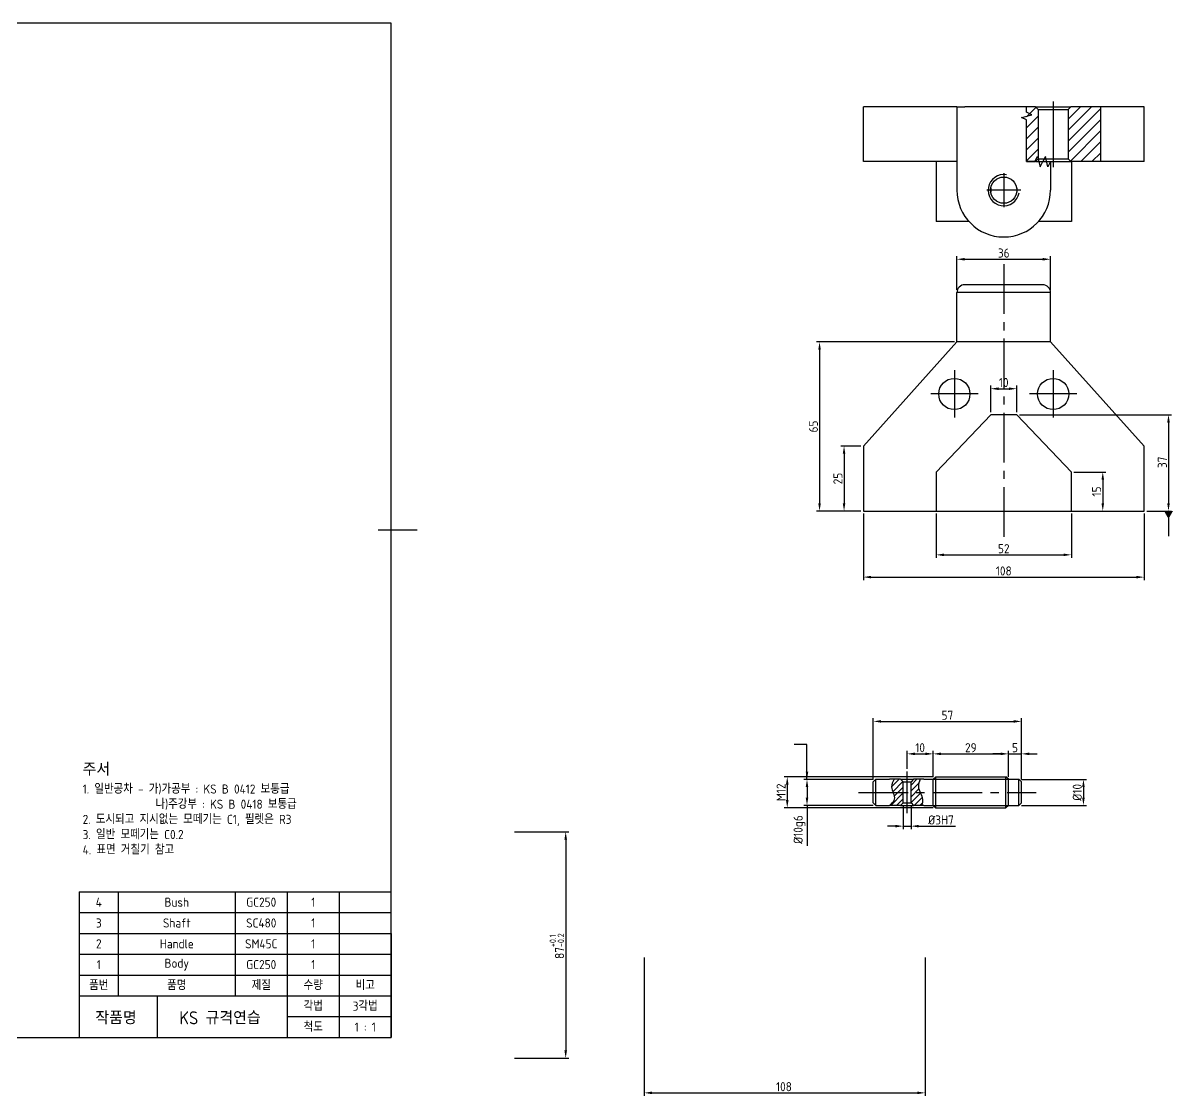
# Model space of a CAD drawing. Header units: millimetres. Extents: x -5 to 1921, y -15 to 440.
# Drawn here: x 436.9 to 879.3, y -14.5 to 398 of the extents above; entities that cross this region are included whole.
import ezdxf

# ---------------------------------------------------------------- set-up
doc = ezdxf.new("R2010")
doc.units = ezdxf.units.MM
doc.linetypes.add('CENTER2', pattern=[28.575, 19.05, -3.175, 3.175, -3.175])
for name, color, linetype in [('가는실선', 7, 'Continuous'), ('문자', 2, 'Continuous'), ('외형선', 3, 'Continuous'), ('윤곽선', 4, 'Continuous'), ('중심선', 7, 'CENTER2')]:
    doc.layers.add(name, color=color, linetype=linetype)
doc.styles.get("Standard").update_dxf_attribs({"font": 'isocp.shx', "bigfont": 'whgtxt.shx'})
doc.dimstyles.new('ISO-25', dxfattribs={"dimtxt": 3.5, "dimasz": 3, "dimexe": 1.2, "dimexo": 1, "dimtad": 1, "dimdsep": 46, "dimtxsty": 'Standard', "dimcen": 0, "dimclrt": 2, "dimazin": 2, "dimtfac": 1, "dimtmove": 0, "dimatfit": 3, "dimfxl": 1, "dimarcsym": 0})

# ---------------------------------------------------------------- blocks, each defined once
blk = doc.blocks.new('*D217')
at = {"color": 0, "lineweight": -2, "transparency": 16777216}
for p, q in [((760.19, 209.37), (760.19, 183.76)), ((868.19, 209.37), (868.19, 183.76)), ((763.19, 184.96), (865.19, 184.96))]:
    blk.add_line(p, q, dxfattribs=at)
at = {"color": 0, "transparency": 16777216}
for points in [[(763.19, 185.46), (763.19, 184.46), (760.19, 184.96)], [(865.19, 185.46), (865.19, 184.46), (868.19, 184.96)]]:
    blk.add_solid(points, dxfattribs=at)
at = {"layer": 'Defpoints', "color": 0, "transparency": 16777216}
for p in [(760.19, 210.37), (868.19, 210.37), (868.19, 184.96)]:
    blk.add_point(p, dxfattribs=at)
at = {"color": 2, "transparency": 16777216, "insert": (814.19, 187.33), "char_height": 3.5, "attachment_point": 5}
blk.add_mtext('108', dxfattribs=at)
blk = doc.blocks.new('*D221')
at = {"color": 0, "lineweight": -2, "transparency": 16777216}
for p, q in [((820.19, 247.37), (878.76, 247.37)), ((877.56, 244.37), (877.56, 213.37)), ((869.19, 210.37), (878.76, 210.37))]:
    blk.add_line(p, q, dxfattribs=at)
at = {"color": 0, "transparency": 16777216}
for points in [[(877.06, 244.37), (878.06, 244.37), (877.56, 247.37)], [(877.06, 213.37), (878.06, 213.37), (877.56, 210.37)]]:
    blk.add_solid(points, dxfattribs=at)
at = {"layer": 'Defpoints', "color": 0, "transparency": 16777216}
for p in [(819.19, 247.37), (868.19, 210.37), (877.56, 210.37)]:
    blk.add_point(p, dxfattribs=at)
at = {"color": 2, "transparency": 16777216, "insert": (875.19, 229.11), "char_height": 3.5, "attachment_point": 5, "rotation": 90}
blk.add_mtext('37', dxfattribs=at)
blk = doc.blocks.new('*D232')
at = {"color": 0, "lineweight": -2, "transparency": 16777216}
for p, q in [((764.02, 107.22), (764.02, 130.69)), ((767.02, 129.49), (818.02, 129.49)), ((821.02, 107.22), (821.02, 130.69))]:
    blk.add_line(p, q, dxfattribs=at)
at = {"color": 0, "transparency": 16777216}
for points in [[(767.02, 129.99), (767.02, 128.99), (764.02, 129.49)], [(818.02, 129.99), (818.02, 128.99), (821.02, 129.49)]]:
    blk.add_solid(points, dxfattribs=at)
at = {"layer": 'Defpoints', "color": 0, "transparency": 16777216}
for p in [(821.02, 129.49), (764.02, 106.22), (821.02, 106.22)]:
    blk.add_point(p, dxfattribs=at)
at = {"color": 2, "transparency": 16777216, "insert": (792.52, 131.87), "char_height": 3.5, "attachment_point": 5}
blk.add_mtext('57', dxfattribs=at)
blk = doc.blocks.new('*D233')
at = {"color": 0, "lineweight": -2, "transparency": 16777216}
for p, q in [((775.52, 97.22), (775.52, 88.02)), ((778.52, 97.22), (778.52, 88.02)), ((772.52, 89.22), (769.52, 89.22)), ((775.52, 89.22), (778.52, 89.22)), ((781.52, 89.22), (795.57, 89.22))]:
    blk.add_line(p, q, dxfattribs=at)
at = {"color": 0, "transparency": 16777216}
for points in [[(772.52, 89.72), (772.52, 88.72), (775.52, 89.22)], [(781.52, 89.72), (781.52, 88.72), (778.52, 89.22)]]:
    blk.add_solid(points, dxfattribs=at)
at = {"layer": 'Defpoints', "color": 0, "transparency": 16777216}
for p in [(775.52, 98.22), (778.52, 98.22), (778.52, 89.22)]:
    blk.add_point(p, dxfattribs=at)
at = {"color": 2, "transparency": 16777216, "insert": (790.04, 91.6), "char_height": 3.5, "attachment_point": 5}
blk.add_mtext('%%C3H7', dxfattribs=at)
blk = doc.blocks.new('*D234')
at = {"color": 0, "lineweight": -2, "transparency": 16777216}
for p, q in [((777.02, 111.22), (777.02, 118.21)), ((780.02, 117.01), (784.02, 117.01)), ((787.02, 108.22), (787.02, 118.21))]:
    blk.add_line(p, q, dxfattribs=at)
at = {"color": 0, "transparency": 16777216}
for points in [[(780.02, 117.51), (780.02, 116.51), (777.02, 117.01)], [(784.02, 117.51), (784.02, 116.51), (787.02, 117.01)]]:
    blk.add_solid(points, dxfattribs=at)
at = {"layer": 'Defpoints', "color": 0, "transparency": 16777216}
for p in [(787.02, 117.01), (777.02, 110.22), (787.02, 107.22)]:
    blk.add_point(p, dxfattribs=at)
at = {"color": 2, "transparency": 16777216, "insert": (782.02, 119.39), "char_height": 3.5, "attachment_point": 5}
blk.add_mtext('10', dxfattribs=at)
blk = doc.blocks.new('*D235')
at = {"color": 0, "lineweight": -2, "transparency": 16777216}
for p, q in [((787.02, 118.01), (787.02, 118.21)), ((790.02, 117.01), (813.02, 117.01)), ((816.02, 108.22), (816.02, 118.21))]:
    blk.add_line(p, q, dxfattribs=at)
at = {"color": 0, "transparency": 16777216}
for points in [[(790.02, 117.51), (790.02, 116.51), (787.02, 117.01)], [(813.02, 117.51), (813.02, 116.51), (816.02, 117.01)]]:
    blk.add_solid(points, dxfattribs=at)
at = {"layer": 'Defpoints', "color": 0, "transparency": 16777216}
for p in [(787.02, 117.01), (816.02, 117.01), (816.02, 107.22)]:
    blk.add_point(p, dxfattribs=at)
at = {"color": 2, "transparency": 16777216, "insert": (801.52, 119.39), "char_height": 3.5, "attachment_point": 5}
blk.add_mtext('29', dxfattribs=at)
blk = doc.blocks.new('*D236')
at = {"color": 0, "lineweight": -2, "transparency": 16777216}
for p, q in [((813.02, 117.01), (810.02, 117.01)), ((816.02, 118.01), (816.02, 118.21)), ((816.02, 117.01), (821.02, 117.01)), ((821.02, 107.22), (821.02, 118.21)), ((824.02, 117.01), (827.02, 117.01))]:
    blk.add_line(p, q, dxfattribs=at)
at = {"color": 0, "transparency": 16777216}
for points in [[(813.02, 117.51), (813.02, 116.51), (816.02, 117.01)], [(824.02, 117.51), (824.02, 116.51), (821.02, 117.01)]]:
    blk.add_solid(points, dxfattribs=at)
at = {"layer": 'Defpoints', "color": 0, "transparency": 16777216}
for p in [(816.02, 117.01), (821.02, 117.01), (821.02, 106.22)]:
    blk.add_point(p, dxfattribs=at)
at = {"color": 2, "transparency": 16777216, "insert": (818.52, 119.39), "char_height": 3.5, "attachment_point": 5}
blk.add_mtext('5', dxfattribs=at)
blk = doc.blocks.new('*D237')
at = {"color": 0, "lineweight": -2, "transparency": 16777216}
for p, q in [((787.02, 108.22), (729.71, 108.22)), ((730.91, 105.22), (730.91, 99.22)), ((787.02, 96.22), (729.71, 96.22))]:
    blk.add_line(p, q, dxfattribs=at)
at = {"color": 0, "transparency": 16777216}
for points in [[(730.41, 105.22), (731.41, 105.22), (730.91, 108.22)], [(730.41, 99.22), (731.41, 99.22), (730.91, 96.22)]]:
    blk.add_solid(points, dxfattribs=at)
at = {"layer": 'Defpoints', "color": 0, "transparency": 16777216}
for p in [(788.02, 108.22), (730.91, 96.22), (788.02, 96.22)]:
    blk.add_point(p, dxfattribs=at)
at = {"color": 2, "transparency": 16777216, "insert": (728.54, 102.22), "char_height": 3.5, "attachment_point": 5, "rotation": 90}
blk.add_mtext('M12', dxfattribs=at)
blk = doc.blocks.new('*D238')
at = {"color": 0, "lineweight": -2, "transparency": 16777216}
for p, q in [((764.02, 107.22), (737.31, 107.22)), ((738.51, 104.22), (738.51, 100.22)), ((764.02, 97.22), (737.31, 97.22)), ((738.51, 97.22), (738.51, 81.6))]:
    blk.add_line(p, q, dxfattribs=at)
at = {"color": 0, "transparency": 16777216}
for points in [[(738.01, 104.22), (739.01, 104.22), (738.51, 107.22)], [(738.01, 100.22), (739.01, 100.22), (738.51, 97.22)]]:
    blk.add_solid(points, dxfattribs=at)
at = {"layer": 'Defpoints', "color": 0, "transparency": 16777216}
for p in [(765.02, 107.22), (738.51, 97.22), (765.02, 97.22)]:
    blk.add_point(p, dxfattribs=at)
at = {"color": 2, "transparency": 16777216, "insert": (735.63, 87.91), "char_height": 3.5, "attachment_point": 5, "rotation": 90}
blk.add_mtext('%%C10g6', dxfattribs=at)
blk = doc.blocks.new('*D239')
at = {"color": 0, "lineweight": -2, "transparency": 16777216}
for p, q in [((821.02, 107.22), (846.05, 107.22)), ((844.85, 104.22), (844.85, 100.22)), ((821.02, 97.22), (846.05, 97.22))]:
    blk.add_line(p, q, dxfattribs=at)
at = {"color": 0, "transparency": 16777216}
for points in [[(844.35, 104.22), (845.35, 104.22), (844.85, 107.22)], [(844.35, 100.22), (845.35, 100.22), (844.85, 97.22)]]:
    blk.add_solid(points, dxfattribs=at)
at = {"layer": 'Defpoints', "color": 0, "transparency": 16777216}
for p in [(820.02, 107.22), (820.02, 97.22), (844.85, 97.22)]:
    blk.add_point(p, dxfattribs=at)
at = {"color": 2, "transparency": 16777216, "insert": (842.47, 102.22), "char_height": 3.5, "attachment_point": 5, "rotation": 90}
blk.add_mtext('%%C10', dxfattribs=at)
blk = doc.blocks.new('*D240')
at = {"color": 0, "lineweight": -2, "transparency": 16777216}
for p, q in [((809.19, 248.37), (809.19, 258.59)), ((812.19, 257.39), (816.19, 257.39)), ((819.19, 248.37), (819.19, 258.59))]:
    blk.add_line(p, q, dxfattribs=at)
at = {"color": 0, "transparency": 16777216}
for points in [[(812.19, 257.89), (812.19, 256.89), (809.19, 257.39)], [(816.19, 257.89), (816.19, 256.89), (819.19, 257.39)]]:
    blk.add_solid(points, dxfattribs=at)
at = {"layer": 'Defpoints', "color": 0, "transparency": 16777216}
for p in [(819.19, 257.39), (809.19, 247.37), (819.19, 247.37)]:
    blk.add_point(p, dxfattribs=at)
at = {"color": 2, "transparency": 16777216, "insert": (814.19, 259.77), "char_height": 3.5, "attachment_point": 5}
blk.add_mtext('10', dxfattribs=at)
blk = doc.blocks.new('*D241')
at = {"color": 0, "lineweight": -2, "transparency": 16777216}
for p, q in [((788.19, 209.37), (788.19, 192.32)), ((840.19, 209.37), (840.19, 192.32)), ((791.19, 193.52), (837.19, 193.52))]:
    blk.add_line(p, q, dxfattribs=at)
at = {"color": 0, "transparency": 16777216}
for points in [[(791.19, 194.02), (791.19, 193.02), (788.19, 193.52)], [(837.19, 194.02), (837.19, 193.02), (840.19, 193.52)]]:
    blk.add_solid(points, dxfattribs=at)
at = {"layer": 'Defpoints', "color": 0, "transparency": 16777216}
for p in [(788.19, 210.37), (840.19, 210.37), (840.19, 193.52)]:
    blk.add_point(p, dxfattribs=at)
at = {"color": 2, "transparency": 16777216, "insert": (814.19, 195.89), "char_height": 3.5, "attachment_point": 5}
blk.add_mtext('52', dxfattribs=at)
blk = doc.blocks.new('*D243')
at = {"color": 0, "lineweight": -2, "transparency": 16777216}
for p, q in [((795.19, 275.37), (742.14, 275.37)), ((743.34, 272.37), (743.34, 213.37)), ((751.77, 210.37), (742.14, 210.37))]:
    blk.add_line(p, q, dxfattribs=at)
at = {"color": 0, "transparency": 16777216}
for points in [[(742.84, 272.37), (743.84, 272.37), (743.34, 275.37)], [(742.84, 213.37), (743.84, 213.37), (743.34, 210.37)]]:
    blk.add_solid(points, dxfattribs=at)
at = {"layer": 'Defpoints', "color": 0, "transparency": 16777216}
for p in [(796.19, 275.37), (743.34, 210.37), (752.77, 210.37)]:
    blk.add_point(p, dxfattribs=at)
at = {"color": 2, "transparency": 16777216, "insert": (740.97, 242.87), "char_height": 3.5, "attachment_point": 5, "rotation": 90}
blk.add_mtext('65', dxfattribs=at)
blk = doc.blocks.new('*D244')
at = {"color": 0, "lineweight": -2, "transparency": 16777216}
for p, q in [((759.19, 235.37), (751.57, 235.37)), ((752.77, 232.37), (752.77, 213.37)), ((759.19, 210.37), (751.57, 210.37))]:
    blk.add_line(p, q, dxfattribs=at)
at = {"color": 0, "transparency": 16777216}
for points in [[(752.27, 232.37), (753.27, 232.37), (752.77, 235.37)], [(752.27, 213.37), (753.27, 213.37), (752.77, 210.37)]]:
    blk.add_solid(points, dxfattribs=at)
at = {"layer": 'Defpoints', "color": 0, "transparency": 16777216}
for p in [(760.19, 235.37), (752.77, 210.37), (760.19, 210.37)]:
    blk.add_point(p, dxfattribs=at)
at = {"color": 2, "transparency": 16777216, "insert": (750.4, 222.87), "char_height": 3.5, "attachment_point": 5, "rotation": 90}
blk.add_mtext('25', dxfattribs=at)
blk = doc.blocks.new('*D245')
at = {"color": 0, "lineweight": -2, "transparency": 16777216}
for p, q in [((796.19, 295.37), (796.19, 308.37)), ((799.19, 307.17), (829.19, 307.17)), ((832.19, 295.37), (832.19, 308.37))]:
    blk.add_line(p, q, dxfattribs=at)
at = {"color": 0, "transparency": 16777216}
for points in [[(799.19, 307.67), (799.19, 306.67), (796.19, 307.17)], [(829.19, 307.67), (829.19, 306.67), (832.19, 307.17)]]:
    blk.add_solid(points, dxfattribs=at)
at = {"layer": 'Defpoints', "color": 0, "transparency": 16777216}
for p in [(832.19, 307.17), (796.19, 294.37), (832.19, 294.37)]:
    blk.add_point(p, dxfattribs=at)
at = {"color": 2, "transparency": 16777216, "insert": (814.19, 309.55), "char_height": 3.5, "attachment_point": 5}
blk.add_mtext('36', dxfattribs=at)

msp = doc.modelspace()

# ---------------------------------------------------------------- hatches: boundary and pattern name
at = {"layer": '가는실선'}
h = msp.add_hatch(dxfattribs=at)
h.set_pattern_fill('ANSI31', color=256, scale=0.5)
edge = h.paths.add_edge_path()
edge.add_line((775.519, 106.222), (774.519, 107.222))
edge.add_line((774.519, 107.222), (772.001, 107.222))
edge.add_spline(control_points=[(772.001, 107.222), (771.439, 106.26), (770.76, 104.555), (771.332, 102.929), (771.589, 102.222)], knot_values=[1.5626431, 1.5626431, 1.5626431, 1.5626431, 4.639538, 7.0757948, 7.0757948, 7.0757948, 7.0757948], degree=3, periodic=0)
edge.add_line((771.589, 102.222), (775.519, 102.222))
edge.add_line((775.519, 102.222), (775.519, 106.222))
edge = h.paths.add_edge_path()
edge.add_line((775.519, 102.222), (771.589, 102.222))
edge.add_spline(control_points=[(771.589, 102.222), (771.917, 101.323), (772.528, 99.717), (771.523, 98.151), (770.241, 97.222)], knot_values=[7.0757948, 7.0757948, 7.0757948, 7.0757948, 10.175366, 12.7317834, 12.7317834, 12.7317834, 12.7317834], degree=3, periodic=0)
edge.add_line((770.241, 97.222), (774.519, 97.222))
edge.add_line((774.519, 97.222), (775.519, 98.222))
edge.add_line((775.519, 98.222), (775.519, 102.222))
edge = h.paths.add_edge_path()
edge.add_spline(control_points=[(782.592, 97.222), (782.871, 97.983), (783.205, 99.648), (782.398, 101.317), (782.006, 102.222)], knot_values=[6.8959042, 6.8959042, 6.8959042, 6.8959042, 9.2991838, 12.1517383, 12.1517383, 12.1517383, 12.1517383], degree=3, periodic=0)
edge.add_line((782.006, 102.222), (778.519, 102.222))
edge.add_line((778.519, 102.222), (778.519, 98.222))
edge.add_line((778.519, 98.222), (779.519, 97.222))
edge.add_line((779.519, 97.222), (782.592, 97.222))
h.paths.add_polyline_path([(787.019, 107.222), (783.512, 107.222), (779.519, 107.222), (778.519, 106.222), (778.519, 102.222), (782.006, 102.222), (787.019, 102.222)])
edge = h.paths.add_edge_path(flags=17)
edge.add_spline(control_points=[(782.006, 102.222), (781.689, 102.954), (781.032, 104.627), (781.59, 106.288), (782.04, 107.222)], knot_values=[1.6182925, 1.6182925, 1.6182925, 1.6182925, 3.9260282, 6.8959042, 6.8959042, 6.8959042, 6.8959042], degree=3, periodic=0)
edge.add_line((782.04, 107.222), (779.519, 107.222))
edge.add_line((779.519, 107.222), (778.519, 106.222))
edge.add_line((778.519, 106.222), (778.519, 102.222))
edge.add_line((778.519, 102.222), (782.006, 102.222))
edge = h.paths.add_edge_path()
edge.add_line((787.019, 107.222), (783.512, 107.222))
edge.add_line((783.512, 107.222), (782.04, 107.222))
edge.add_spline(control_points=[(782.04, 107.222), (781.59, 106.288), (781.032, 104.627), (781.689, 102.954), (782.006, 102.222)], knot_values=[1.6182925, 1.6182925, 1.6182925, 1.6182925, 4.5881686, 6.8959042, 6.8959042, 6.8959042, 6.8959042], degree=3, periodic=0)
edge.add_line((782.006, 102.222), (787.019, 102.222))
edge.add_line((787.019, 102.222), (787.019, 107.222))
edge = h.paths.add_edge_path(flags=17)
edge.add_spline(control_points=[(781.744, 102.854), (781.623, 103.168), (781.518, 103.481), (781.445, 103.794)], knot_values=[5.2429052, 5.2429052, 5.2429052, 5.2429052, 6.2314314, 6.2314314, 6.2314314, 6.2314314], degree=3, periodic=0)
edge.add_spline(control_points=[(781.445, 103.794), (781.42, 103.899), (781.399, 104.005), (781.382, 104.11)], knot_values=[4.9099953, 4.9099953, 4.9099953, 4.9099953, 5.2429052, 5.2429052, 5.2429052, 5.2429052], degree=3, periodic=0)
edge.add_spline(control_points=[(781.382, 104.11), (781.366, 104.212), (781.354, 104.315), (781.346, 104.418), (781.346, 104.419)], knot_values=[4.5838873, 4.5838873, 4.5838873, 4.5838873, 4.905714, 4.9099953, 4.9099953, 4.9099953, 4.9099953], degree=3, periodic=0)
edge.add_spline(control_points=[(781.346, 104.419), (781.331, 104.627), (781.334, 104.835), (781.354, 105.043)], knot_values=[3.9248662, 3.9248662, 3.9248662, 3.9248662, 4.5838873, 4.5838873, 4.5838873, 4.5838873], degree=3, periodic=0)
edge.add_spline(control_points=[(781.354, 105.043), (781.374, 105.251), (781.409, 105.459), (781.459, 105.667)], knot_values=[3.2658451, 3.2658451, 3.2658451, 3.2658451, 3.9248662, 3.9248662, 3.9248662, 3.9248662], degree=3, periodic=0)
edge.add_spline(control_points=[(781.459, 105.667), (781.484, 105.771), (781.512, 105.875), (781.543, 105.979)], knot_values=[2.9349734, 2.9349734, 2.9349734, 2.9349734, 3.2658451, 3.2658451, 3.2658451, 3.2658451], degree=3, periodic=0)
edge.add_spline(control_points=[(781.543, 105.979), (781.605, 106.187), (781.679, 106.394), (781.763, 106.6)], knot_values=[2.2773135, 2.2773135, 2.2773135, 2.2773135, 2.9349734, 2.9349734, 2.9349734, 2.9349734], degree=3, periodic=0)
edge.add_spline(control_points=[(781.763, 106.6), (781.847, 106.808), (781.94, 107.015), (782.04, 107.222)], knot_values=[1.6182925, 1.6182925, 1.6182925, 1.6182925, 2.2773135, 2.2773135, 2.2773135, 2.2773135], degree=3, periodic=0)
edge.add_line((782.04, 107.222), (779.519, 107.222))
edge.add_line((779.519, 107.222), (778.519, 106.222))
edge.add_line((778.519, 106.222), (778.519, 102.222))
edge.add_line((778.519, 102.222), (782.006, 102.222))
edge.add_spline(control_points=[(782.002, 102.233), (781.912, 102.44), (781.824, 102.647), (781.744, 102.854)], knot_values=[6.2314314, 6.2314314, 6.2314314, 6.2314314, 6.8850162, 6.8850162, 6.8850162, 6.8850162], degree=3, periodic=0)

# ---------------------------------------------------------------- linework, layer by layer
for p, q in [((841.194, 225.37), (853.481, 225.37)), ((852.281, 222.37), (852.281, 213.37)), ((626.053, 87.033), (646.892, 87.033)), ((645.692, 84.033), (645.692, 3.033)), ((675.917, 38.666), (675.917, -14.519)), ((783.917, 38.666), (783.917, -14.519)), ((626.053, 0.033), (646.892, 0.033)), ((678.917, -13.319), (780.917, -13.319))]:
    msp.add_line(p, q)
for points, knots in [([(772.001, 107.222), (771.439, 106.26), (770.378, 103.597), (772.961, 100.392), (771.523, 98.151), (770.241, 97.222)], [1.5626431, 1.5626431, 1.5626431, 1.5626431, 4.639538, 10.175366, 12.7317834, 12.7317834, 12.7317834, 12.7317834]), ([(782.04, 107.222), (781.59, 106.288), (780.73, 103.729), (783.352, 100.379), (782.871, 97.983), (782.592, 97.222)], [1.6182925, 1.6182925, 1.6182925, 1.6182925, 4.5881686, 9.7484587, 12.1517383, 12.1517383, 12.1517383, 12.1517383])]:
    msp.add_open_spline(points, degree=3, knots=knots)
for points in [[(851.781, 222.37), (852.781, 222.37), (852.281, 225.37)], [(851.781, 213.37), (852.781, 213.37), (852.281, 210.37)], [(645.192, 84.033), (646.192, 84.033), (645.692, 87.033)], [(645.192, 3.033), (646.192, 3.033), (645.692, 0.033)], [(678.917, -12.819), (678.917, -13.819), (675.917, -13.319)], [(780.917, -12.819), (780.917, -13.819), (783.917, -13.319)]]:
    msp.add_solid(points)
for p, q in [((787.019, 107.222), (816.019, 107.222)), ((787.019, 97.222), (816.019, 97.222)), ((458.584, 63.99), (578.584, 63.99)), ((458.584, 63.99), (578.584, 63.99)), ((473.584, 63.99), (473.584, 23.99)), ((518.584, 63.99), (518.584, 23.99)), ((518.584, 63.99), (518.584, 23.99)), ((538.584, 63.99), (538.584, 7.99)), ((538.584, 63.99), (538.584, 7.99)), ((558.584, 63.99), (558.584, 7.99)), ((558.584, 63.99), (558.584, 7.99)), ((458.584, 55.99), (578.584, 55.99)), ((458.584, 55.99), (578.584, 55.99)), ((458.584, 47.99), (578.584, 47.99)), ((458.584, 47.99), (578.584, 47.99)), ((578.584, 47.99), (578.584, 7.99)), ((578.584, 47.99), (578.584, 7.99)), ((458.584, 39.99), (578.584, 39.99)), ((458.584, 39.99), (578.584, 39.99)), ((458.584, 31.99), (578.584, 31.99)), ((458.584, 31.99), (578.584, 31.99)), ((488.584, 23.99), (488.584, 7.99)), ((488.584, 23.99), (488.584, 7.99)), ((538.584, 15.99), (578.584, 15.99)), ((538.584, 15.99), (578.584, 15.99)), ((458.584, 7.99), (578.584, 7.99)), ((458.584, 7.99), (578.584, 7.99))]:
    msp.add_line(p, q, dxfattribs=at)
msp.add_arc((814.194, 333.722), 6, 80, 350, dxfattribs=at)
at = {"layer": '외형선'}
for p, q in [((833.194, 367.822), (833.194, 342.621)), ((796.194, 365.722), (760.194, 365.722)), ((760.194, 344.722), (760.194, 365.722)), ((796.194, 365.722), (796.194, 333.722)), ((796.194, 365.722), (799.194, 365.722)), ((822.959, 365.722), (799.194, 365.722)), ((822.959, 363.722), (822.959, 365.722)), ((826.356, 365.722), (822.959, 365.722)), ((822.959, 361.972), (826.534, 365.548)), ((824.959, 362.722), (822.959, 363.722)), ((826.356, 365.722), (840.031, 365.722)), ((827.384, 364.722), (826.356, 365.722)), ((827.384, 364.722), (839.003, 364.722)), ((827.384, 364.722), (827.384, 345.722)), ((839.003, 364.722), (840.031, 365.722)), ((839.003, 356.803), (847.922, 365.722)), ((839.003, 361.046), (843.679, 365.722)), ((839.003, 352.561), (851.544, 365.101)), ((839.003, 364.722), (839.003, 345.722)), ((851.544, 365.722), (840.031, 365.722)), ((868.194, 365.722), (851.544, 365.722)), ((851.544, 344.722), (851.544, 365.722)), ((868.194, 344.722), (868.194, 365.722)), ((820.959, 361.722), (824.959, 362.722)), ((822.959, 360.722), (820.959, 361.722)), ((822.959, 357.73), (827.384, 362.155)), ((822.959, 344.722), (822.959, 360.722)), ((839.003, 348.318), (851.544, 360.859)), ((822.959, 353.487), (827.384, 357.912)), ((839.838, 344.91), (851.544, 356.616)), ((822.959, 349.244), (827.384, 353.67)), ((843.892, 344.722), (851.544, 352.373)), ((822.959, 345.002), (827.384, 349.427)), ((826.194, 344.722), (827.194, 346.722)), ((827.384, 345.722), (826.356, 344.722)), ((827.194, 346.722), (828.194, 342.722)), ((827.384, 345.722), (839.003, 345.722)), ((830.194, 346.722), (829.194, 344.722)), ((831.194, 342.722), (830.194, 346.722)), ((839.003, 345.722), (840.031, 344.722)), ((848.135, 344.722), (851.544, 348.131)), ((796.194, 344.722), (760.194, 344.722)), ((788.194, 344.722), (788.194, 321.722)), ((822.959, 344.722), (826.194, 344.722)), ((826.356, 344.722), (822.959, 344.722)), ((826.356, 344.722), (840.031, 344.722)), ((828.194, 342.722), (829.194, 344.722)), ((832.194, 344.722), (831.194, 342.722)), ((832.194, 344.722), (832.194, 333.722)), ((851.544, 344.722), (840.031, 344.722)), ((840.194, 344.722), (840.194, 321.722)), ((868.194, 344.722), (851.544, 344.722)), ((809.194, 334.451), (809.194, 332.992)), ((819.194, 334.452), (819.194, 332.992)), ((800.777, 321.722), (788.194, 321.722)), ((840.194, 321.722), (827.61, 321.722)), ((829.194, 297.37), (799.194, 297.37)), ((832.194, 294.37), (796.194, 294.37)), ((796.194, 275.37), (796.194, 294.37)), ((832.194, 275.37), (832.194, 294.37)), ((796.194, 275.37), (760.194, 235.37)), ((832.194, 275.37), (796.194, 275.37)), ((868.194, 235.37), (832.194, 275.37)), ((809.194, 247.37), (788.194, 225.37)), ((819.194, 247.37), (809.194, 247.37)), ((840.194, 225.37), (819.194, 247.37)), ((760.194, 235.37), (760.194, 210.37)), ((868.194, 210.37), (868.194, 235.37)), ((788.194, 225.37), (788.194, 210.37)), ((840.194, 210.37), (840.194, 225.37)), ((760.194, 210.37), (788.194, 210.37)), ((788.194, 210.37), (840.194, 210.37)), ((840.194, 210.37), (868.194, 210.37)), ((588.584, 202.99), (573.584, 202.99)), ((588.584, 202.99), (573.584, 202.99)), ((764.019, 106.222), (765.019, 107.222)), ((764.019, 102.222), (764.019, 106.222)), ((765.019, 97.222), (765.019, 107.222)), ((765.019, 107.222), (770.241, 107.222)), ((774.519, 107.222), (770.241, 107.222)), ((775.519, 106.222), (774.519, 107.222)), ((774.519, 107.222), (779.519, 107.222)), ((775.519, 98.222), (775.519, 106.222)), ((775.519, 106.222), (778.519, 106.222)), ((779.519, 107.222), (778.519, 106.222)), ((778.519, 98.222), (778.519, 106.222)), ((783.512, 107.222), (779.519, 107.222)), ((783.512, 107.222), (787.019, 107.222)), ((787.019, 107.222), (788.019, 108.222)), ((787.019, 102.222), (787.019, 107.222)), ((788.019, 102.222), (788.019, 108.222)), ((788.019, 108.222), (815.019, 108.222)), ((815.019, 102.222), (815.019, 108.222)), ((816.019, 107.222), (815.019, 108.222)), ((816.019, 102.222), (816.019, 107.222)), ((816.019, 107.222), (820.019, 107.222)), ((820.019, 102.222), (820.019, 107.222)), ((821.019, 106.222), (820.019, 107.222)), ((821.019, 102.222), (821.019, 106.222)), ((764.019, 98.222), (764.019, 102.222)), ((787.019, 97.222), (787.019, 102.222)), ((788.019, 96.222), (788.019, 102.222)), ((815.019, 96.222), (815.019, 102.222)), ((816.019, 97.222), (816.019, 102.222)), ((820.019, 97.222), (820.019, 102.222)), ((821.019, 98.222), (821.019, 102.222)), ((764.019, 98.222), (765.019, 97.222)), ((775.519, 98.222), (774.519, 97.222)), ((775.519, 98.222), (778.519, 98.222)), ((778.519, 98.222), (779.519, 97.222)), ((821.019, 98.222), (820.019, 97.222)), ((765.019, 97.222), (770.241, 97.222)), ((774.519, 97.222), (770.241, 97.222)), ((774.519, 97.222), (779.519, 97.222)), ((783.512, 97.222), (779.519, 97.222)), ((783.512, 97.222), (787.019, 97.222)), ((787.019, 97.222), (788.019, 96.222)), ((788.019, 96.222), (815.019, 96.222)), ((816.019, 97.222), (815.019, 96.222)), ((816.019, 97.222), (820.019, 97.222)), ((458.584, 63.99), (458.584, 7.99)), ((458.584, 63.99), (458.584, 7.99)), ((458.584, 23.99), (578.584, 23.99)), ((458.584, 23.99), (578.584, 23.99))]:
    msp.add_line(p, q, dxfattribs=at)
for centre, radius in [((814.194, 333.722), 5.053), ((795.194, 255.37), 6), ((833.194, 255.37), 6)]:
    msp.add_circle(centre, radius, dxfattribs=at)
for centre, radius, start, end in [((814.194, 333.722), 18, 180.00001, 0), ((799.194, 294.37), 3, 90, 180.00001), ((829.194, 294.37), 3, 0, 90)]:
    msp.add_arc(centre, radius, start, end, dxfattribs=at)
at = {"layer": '윤곽선'}
msp.add_lwpolyline([(4.584, 7.99), (578.584, 7.99), (578.584, 397.99), (4.584, 397.99)], close=True, dxfattribs=at)
msp.add_lwpolyline([(4.584, 7.99), (578.584, 7.99), (578.584, 397.99), (4.584, 397.99)], close=True, dxfattribs=at)
at = {"layer": '중심선'}
for p, q in [((814.194, 340.291), (814.194, 327.153)), ((820.763, 333.722), (807.625, 333.722)), ((814.194, 305.238), (814.194, 199.625)), ((795.194, 264.47), (795.194, 246.27)), ((833.194, 264.47), (833.194, 246.27)), ((804.294, 255.37), (786.094, 255.37)), ((842.294, 255.37), (824.094, 255.37)), ((777.019, 94.222), (777.019, 110.222)), ((758.319, 102.222), (826.719, 102.222))]:
    msp.add_line(p, q, dxfattribs=at)

# ---------------------------------------------------------------- texts
at = {"color": 2}
for s, height, p in [('+0.1', 2.45, (641.921, 42.707)), ('-0.2', 2.45, (645.067, 42.707)), ('87', 3.5, (645.067, 38.175))]:
    msp.add_text(s, height=height, rotation=90, dxfattribs=at).set_placement(p)
msp.add_text('108', height=3.5, dxfattribs=at).set_placement((726.592, -12.694))
at = {"color": 2, "insert": (849.906, 217.87), "char_height": 3.5, "attachment_point": 5, "rotation": 90}
msp.add_mtext('15', dxfattribs=at)
at = {"layer": '문자'}
for s, width, insert, char_height, attachment_point in [('{\\H2x;주서\\P\\H0.7x;1. 일반공차 - 가)가공부 : KS B 0412 보통급\\P              나)주강부 : KS B 0418 보통급\\P2. 도시되고 지시없는 모떼기는 C1, 필렛은 R3\\P3. 일반 모떼기는 C0.2\\P4. 표면 거칠기 참고}', 107.1432, (459.876, 113.573), 2.5, 1), ('4', 15, (466.084, 59.99), 3.5, 5), ('4', 15, (466.084, 59.99), 3.5, 5), ('Bush', 32.00279, (496.084, 59.99), 3.5, 5), ('GC250', 15, (528.584, 59.99), 3.5, 5), ('GC250', 15, (528.584, 59.99), 3.5, 5), ('1', 15, (548.584, 59.99), 3.5, 5), ('1', 15, (548.584, 59.99), 3.5, 5), ('3', 15, (466.084, 51.99), 3.5, 5), ('3', 15, (466.084, 51.99), 3.5, 5), ('Shaft', 32.34285, (496.084, 51.99), 3.5, 5), ('SC480', 15, (528.584, 51.99), 3.5, 5), ('SC480', 15, (528.584, 51.99), 3.5, 5), ('1', 15, (548.584, 51.99), 3.5, 5), ('1', 15, (548.584, 51.99), 3.5, 5), ('2', 15, (466.084, 43.99), 3.5, 5), ('2', 15, (466.084, 43.99), 3.5, 5), ('Handle', 15, (496.084, 43.99), 3.5, 5), ('SM45C', 15, (528.584, 43.99), 3.5, 5), ('SM45C', 15, (528.584, 43.99), 3.5, 5), ('1', 15, (548.584, 43.99), 3.5, 5), ('1', 15, (548.584, 43.99), 3.5, 5), ('1', 15, (466.084, 35.99), 3.5, 5), ('1', 15, (466.084, 35.99), 3.5, 5), ('Body', 15, (496.084, 35.99), 3.5, 5), ('GC250', 15, (528.584, 35.99), 3.5, 5), ('GC250', 15, (528.584, 35.99), 3.5, 5), ('1', 15, (548.584, 35.99), 3.5, 5), ('1', 15, (548.584, 35.99), 3.5, 5), ('품번', 15, (466.084, 27.99), 3.5, 5), ('품번', 15, (466.084, 27.99), 3.5, 5), ('품명', 15, (496.084, 27.99), 3.5, 5), ('품명', 15, (496.084, 27.99), 3.5, 5), ('제질', 15, (528.584, 27.99), 3.5, 5), ('제질', 15, (528.584, 27.99), 3.5, 5), ('수량', 15, (548.584, 27.99), 3.5, 5), ('수량', 15, (548.584, 27.99), 3.5, 5), ('비고', 15, (568.584, 27.99), 3.5, 5), ('비고', 15, (568.584, 27.99), 3.5, 5), ('작품명', 28.14966, (472.728, 15.533), 5, 5), ('작품명', 28.14966, (472.728, 15.533), 5, 5), ('KS 규격연습', 48.27167, (512.728, 15.533), 5, 5), ('각법', 15, (548.584, 19.99), 3.5, 5), ('각법', 15, (548.584, 19.99), 3.5, 5), ('3각법', 15, (568.584, 19.99), 3.5, 5), ('3각법', 15, (568.584, 19.99), 3.5, 5), ('척도', 15, (548.584, 11.99), 3.5, 5), ('척도', 15, (548.584, 11.99), 3.5, 5), ('1 : 1', 15, (568.584, 11.99), 3.5, 5), ('1 : 1', 15, (568.584, 11.99), 3.5, 5)]:
    msp.add_mtext_dynamic_manual_height_columns(s, width=width, gutter_width=12.5, heights=[0], dxfattribs=dict(at, insert=insert, char_height=char_height, attachment_point=attachment_point))

# ---------------------------------------------------------------- dimensions: what is measured, and where the dimension line sits
for base, p1, p2, picture, middle in [((832.194, 307.171), (796.194, 294.37), (832.194, 294.37), '*D245', (814.194, 307.171)), ((819.194, 257.393), (809.194, 247.37), (819.194, 247.37), '*D240', (814.194, 257.393)), ((868.194, 184.957), (760.194, 210.37), (868.194, 210.37), '*D217', (814.194, 184.957)), ((840.194, 193.517), (788.194, 210.37), (840.194, 210.37), '*D241', (814.194, 193.517))]:
    dim = msp.add_linear_dim(base=base, p1=p1, p2=p2, dimstyle='ISO-25')
    dim.commit()
    dim.dimension.update_dxf_attribs({"geometry": picture, "text_midpoint": middle, "dimtype": 160})
for base, p1, p2, picture, middle in [((743.34, 210.37), (796.194, 275.37), (752.774, 210.37), '*D243', (743.34, 242.87)), ((877.561, 210.37), (819.194, 247.37), (868.194, 210.37), '*D221', (877.561, 229.109)), ((752.774, 210.37), (760.194, 235.37), (760.194, 210.37), '*D244', (752.774, 222.87))]:
    dim = msp.add_linear_dim(base=base, p1=p1, p2=p2, angle=90, dimstyle='ISO-25')
    dim.commit()
    dim.dimension.update_dxf_attribs({"geometry": picture, "text_midpoint": middle, "dimtype": 160})
for base, p1, p2, picture, middle in [((821.019, 129.492), (764.019, 106.222), (821.019, 106.222), '*D232', (792.519, 131.867)), ((787.019, 117.014), (777.019, 110.222), (787.019, 107.222), '*D234', (782.019, 119.389)), ((816.019, 117.014), (787.019, 117.014), (816.019, 107.222), '*D235', (801.519, 119.389)), ((821.019, 117.014), (816.019, 117.014), (821.019, 106.222), '*D236', (818.519, 119.389))]:
    dim = msp.add_linear_dim(base=base, p1=p1, p2=p2, dimstyle='ISO-25')
    dim.commit()
    dim.dimension.update_dxf_attribs({"geometry": picture, "text_midpoint": middle})
for base, p1, p2, text, picture, middle in [((730.913, 96.222), (788.019, 108.222), (788.019, 96.222), 'M<>', '*D237', (728.537, 102.222)), ((738.508, 97.222), (765.019, 107.222), (765.019, 97.222), '%%C<>g6', '*D238', (735.632, 87.91)), ((844.847, 97.222), (820.019, 107.222), (820.019, 97.222), '%%C<>', '*D239', (842.472, 102.222))]:
    dim = msp.add_linear_dim(base=base, p1=p1, p2=p2, angle=90, text=text, dimstyle='ISO-25')
    dim.commit()
    dim.dimension.update_dxf_attribs({"geometry": picture, "text_midpoint": middle})
dim = msp.add_linear_dim(base=(778.519, 89.222), p1=(775.519, 98.222), p2=(778.519, 98.222), text='%%C<>H7', dimstyle='ISO-25')
dim.commit()
dim.dimension.update_dxf_attribs({"geometry": '*D233', "text_midpoint": (790.044, 91.597)})

# ---------------------------------------------------------------- leaders
for points, override in [([(877.561, 210.37), (877.561, 200.712)], {"dimgap": 0.625, "dimtad": 0, "dimldrblk": 'DatumFilled'}), ([(738.508, 107.222), (738.508, 120.609), (733.531, 120.609)], {"dimgap": 0.625, "dimtad": 0})]:
    msp.add_leader(points, dimstyle='ISO-25', override=override)

doc.saveas('drawing.dxf')
